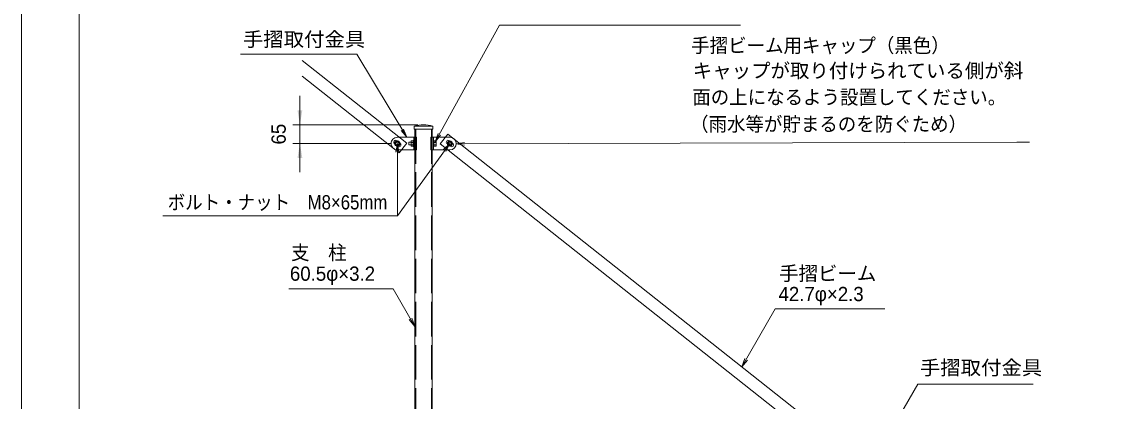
# Model space of a CAD drawing. Units: millimetres at full size, sheet at 1:20; details may follow other scales. Extents: x 0 to 8400, y 0 to 5940.
# Drawn here: x 0 to 3747, y 2568 to 3887 of the extents above; entities that cross this region are included whole.
import ezdxf
from ezdxf.enums import TextEntityAlignment as Align

# ---------------------------------------------------------------- set-up
doc = ezdxf.new("R2010")
doc.units = ezdxf.units.MM
doc.header["$LTSCALE"] = 20
doc.linetypes.add('DASHED', pattern=[7.5, 6, -1.5])
doc.linetypes.add('DASHED_SPACED', pattern=[12, 6, -6])
for name, color, linetype, lineweight in [('図面枠-A3', 7, 'Continuous', 20), ('寸法', 7, 'Continuous', 13), ('引出線', 7, 'Continuous', 13), ('手摺', 7, 'Continuous', 13), ('支柱', 7, 'Continuous', 18), ('文字', 7, 'Continuous', 13)]:
    doc.layers.add(name, color=color, linetype=linetype, lineweight=lineweight)
doc.styles.add('ＭＳ Ｐゴシック', font='')
doc.styles.get('ＭＳ Ｐゴシック').set_extended_font_data('MS PGothic')

# ---------------------------------------------------------------- blocks, each defined once
blk = doc.blocks.new('filled_arrow')
at = {"color": 0, "linetype": 'Continuous', "lineweight": -2}
blk.add_solid([(7.5, 1.25), (0, 0), (7.5, -1.25)], dxfattribs=at)
blk = doc.blocks.new('open_arrow')
at = {"color": 0, "linetype": 'Continuous', "lineweight": -2}
blk.add_lwpolyline([(7.5, 1.25), (0, 0), (7.5, -1.25)], dxfattribs=at)

msp = doc.modelspace()

# ---------------------------------------------------------------- linework, layer by layer
at = {"layer": '図面枠-A3'}
msp.add_lwpolyline([(200, 200), (8200, 200), (8200, 5740), (200, 5740)], close=True, dxfattribs=at)
at = {"layer": '寸法'}
for p, q in [((966.67, 3629.04), (966.67, 3364.04)), ((1376.32, 3529.04), (941.67, 3529.04)), ((1285.13, 3464.04), (941.67, 3464.04))]:
    msp.add_line(p, q, dxfattribs=at)
at = {"layer": '引出線'}
for points in [[(1436.47, 3469.64), (1660.19, 3875.07), (2489.05, 3875.07), (2497.05, 3875.07)], [(1338.18, 3486.04), (1164.48, 3774.22), (768.46, 3774.22), (760.46, 3774.22)], [(1487.58, 3464.04), (1305.13, 3213.15), (498.99, 3213.15), (490.99, 3213.15)], [(1305.13, 3464.04), (1305.13, 3213.15), (506.99, 3213.15), (498.99, 3213.15)], [(1508.11, 3463.01), (3456.66, 3468.2), (3500.08, 3468.2)], [(1366.07, 2829.04), (1290.91, 2959.23), (936.52, 2959.23), (928.52, 2959.23)], [(2501.66, 2688.78), (2617.73, 2889.83), (2990.06, 2889.83), (2998.06, 2889.83)], [(2953.31, 2351.66), (3112.93, 2628.13), (3505.69, 2628.13), (3513.69, 2628.13)]]:
    msp.add_lwpolyline(points, dxfattribs=at)
at = {"layer": '手摺'}
for p, q in [((1295.16, 3463.6), (1306.92, 3454.29)), ((1314.99, 3464.49), (1303.23, 3473.8)), ((1477.66, 3463.6), (1489.42, 3454.29)), ((1497.49, 3464.49), (1485.73, 3473.79))]:
    msp.add_line(p, q, dxfattribs=at)
msp.add_lwpolyline([(974.58, 3698.36), (1311.82, 3431.48), (1338.32, 3464.96), (974.58, 3752.81)], dxfattribs=at)
msp.add_lwpolyline([(2953.5, 2331.22), (1480.83, 3496.61), (1454.33, 3463.13), (2927, 2297.74)], close=True, dxfattribs=at)
for centre, start, end in [((1299.2, 3468.7), 51.64397, 231.64397), ((1310.96, 3459.39), 231.64397, 51.64397), ((1481.7, 3468.7), 51.64397, 231.64397), ((1493.46, 3459.39), 231.64397, 51.64397)]:
    msp.add_arc(centre, 6.5, start, end, dxfattribs=at)
at = {"layer": '支柱', "lineweight": 13}
for p, q in [((1363.82, 3514.04), (1363.82, 3524.04)), ((1363.82, 3524.04), (1428.82, 3524.04)), ((1428.82, 3514.04), (1428.82, 3524.04)), ((1305.08, 3486.04), (1371.29, 3486.04)), ((1362.08, 3486.04), (1362.13, 3442.04)), ((1363.82, 3514.04), (1428.82, 3514.04)), ((1366.07, 3514.04), (1366.07, 2144.04)), ((1487.58, 3486.04), (1421.37, 3486.04)), ((1426.57, 3514.04), (1426.57, 2144.04)), ((1430.58, 3486.04), (1430.53, 3442.04)), ((1345.99, 3469.04), (1345.55, 3468.6)), ((1345.55, 3459.49), (1345.55, 3468.6)), ((1345.55, 3459.49), (1345.99, 3459.04)), ((1345.99, 3469.04), (1352.58, 3469.04)), ((1345.99, 3459.04), (1352.58, 3459.04)), ((1352.58, 3470.71), (1352.58, 3457.38)), ((1360.58, 3473.42), (1354.2, 3473.42)), ((1360.58, 3468.11), (1354.2, 3468.11)), ((1360.58, 3459.98), (1354.2, 3459.98)), ((1360.58, 3454.67), (1354.2, 3454.67)), ((1360.58, 3453.42), (1360.58, 3474.67)), ((1362.09, 3474.67), (1360.58, 3474.67)), ((1360.58, 3453.42), (1362.11, 3453.42)), ((1362.09, 3474.67), (1362.11, 3453.42)), ((1430.56, 3474.66), (1430.54, 3453.42)), ((1432.07, 3453.42), (1430.54, 3453.42)), ((1430.56, 3474.66), (1432.07, 3474.66)), ((1432.07, 3453.42), (1432.07, 3474.66)), ((1432.07, 3473.42), (1438.45, 3473.42)), ((1432.07, 3468.1), (1438.45, 3468.1)), ((1432.07, 3459.98), (1438.45, 3459.98)), ((1432.07, 3454.66), (1438.45, 3454.66)), ((1440.07, 3470.7), (1440.07, 3457.38)), ((1305.13, 3442.04), (1371.34, 3442.04)), ((1487.53, 3442.04), (1421.32, 3442.04))]:
    msp.add_line(p, q, dxfattribs=at)
at = {"layer": '支柱', "linetype": 'DASHED', "lineweight": 13}
for p, q in [((1369.27, 3514.04), (1369.27, 2144.04)), ((1423.37, 3514.04), (1423.37, 2144.04))]:
    msp.add_line(p, q, dxfattribs=at)
at = {"layer": '支柱', "linetype": 'DASHED_SPACED', "lineweight": 13}
for p, q in [((1371.34, 3442.04), (1371.29, 3486.04)), ((1421.32, 3442.04), (1421.37, 3486.04))]:
    msp.add_line(p, q, dxfattribs=at)
at = {"layer": '支柱', "lineweight": 13}
for points in [[(1305.08, 3455.96), (1312.08, 3460), (1312.08, 3468.09), (1305.08, 3472.13), (1298.08, 3468.09), (1298.08, 3460)], [(1487.58, 3455.96), (1494.58, 3460), (1494.58, 3468.09), (1487.58, 3472.13), (1480.58, 3468.09), (1480.58, 3460)]]:
    msp.add_lwpolyline(points, close=True, dxfattribs=at)
for centre, radius in [((1305.08, 3464.04), 9), ((1305.08, 3464.04), 7), ((1305.08, 3464.04), 5), ((1487.58, 3464.04), 9), ((1487.58, 3464.04), 7), ((1487.58, 3464.04), 5)]:
    msp.add_circle(centre, radius, dxfattribs=at)
for centre, radius, start, end in [((1396.32, 3420.92), 108.12, 72.50656, 107.49121), ((1305.08, 3464.04), 22, 90, 270), ((1487.58, 3464.04), 22, 270, 90), ((1356.41, 3470.25), 3.87, 124.9343, 173.22969), ((1355.41, 3470.67), 2.84, 179.30562, 244.70445), ((1355.41, 3457.42), 2.84, 115.29555, 180.69438), ((1356.41, 3457.84), 3.87, 186.76096, 235.0657), ((1358.47, 3464.04), 5.89, 136.3972, 180), ((1358.47, 3464.04), 5.89, 180, 223.6028), ((1436.23, 3470.25), 3.87, 6.77031, 55.0657), ((1436.23, 3457.83), 3.87, 304.9343, 353.23904), ((1437.24, 3470.67), 2.84, 295.29555, 0.69438), ((1434.18, 3464.04), 5.89, 0, 43.6028), ((1434.18, 3464.04), 5.89, 316.3972, 0), ((1437.24, 3457.41), 2.84, 359.30562, 64.70445)]:
    msp.add_arc(centre, radius, start, end, dxfattribs=at)
at = {"layer": '文字'}
msp.add_lwpolyline([(0.04, 0.03), (0.04, 5939.97), (8399.96, 5939.97), (8399.96, 0.03)], close=True, dxfattribs=at)

# ---------------------------------------------------------------- block references
at = {"layer": '寸法', "xscale": 6.67, "yscale": 6.67}
for p, rotation in [((966.67, 3529.04), 90), ((966.67, 3464.04), 270)]:
    msp.add_blockref('filled_arrow', p, dxfattribs=dict(at, rotation=rotation))
at = {"layer": '引出線', "xscale": 4, "yscale": 4}
for p, rotation in [((1338.18, 3486.04), 121.1), ((1436.47, 3469.64), 61.1), ((1305.13, 3464.04), 270), ((1487.58, 3464.04), 234), ((1508.11, 3463.01), 0.2), ((1366.07, 2829.04), 120), ((2501.66, 2688.78), 60)]:
    msp.add_blockref('open_arrow', p, dxfattribs=dict(at, rotation=rotation))

# ---------------------------------------------------------------- texts
at = {"layer": '寸法', "style": 'ＭＳ Ｐゴシック'}
msp.add_text('65', height=49.49, rotation=90, dxfattribs=at).set_placement((892.67, 3496.54), align=Align.MIDDLE_CENTER)
at = {"layer": '文字', "style": 'ＭＳ Ｐゴシック'}
for s, width, p in [('手摺取付金具', 1.05, (768.46, 3786.27)), ('手摺ビーム用キャップ（黒色）', 0.95, (2325.75, 3765.12)), ('面の上になるよう設置してください。', 0.95, (2329.51, 3585.5)), ('（雨水等が貯まるのを防ぐため）', 0.95, (2321.84, 3491.94)), ('ボルト・ナット\u3000M8×65mm', 0.9, (507.5, 3220.34)), ('支\u3000柱', 0.95, (936.24, 3045.63)), ('手摺取付金具', 1.05, (3119.78, 2646.06))]:
    msp.add_text(s, height=49.49, dxfattribs=dict(at, width=width)).set_placement(p, align=Align.BOTTOM_LEFT)
for s, p in [('キャップが取り付けられている側が斜', (2331.21, 3677.35)), ('60.5φ×3.2', (931.97, 2972.53)), ('手摺ビーム', (2631.09, 2973.43)), ('42.7φ×2.3', (2628.91, 2901.85))]:
    msp.add_text(s, height=49.49, dxfattribs=at).set_placement(p, align=Align.BOTTOM_LEFT)

doc.saveas('drawing.dxf')
